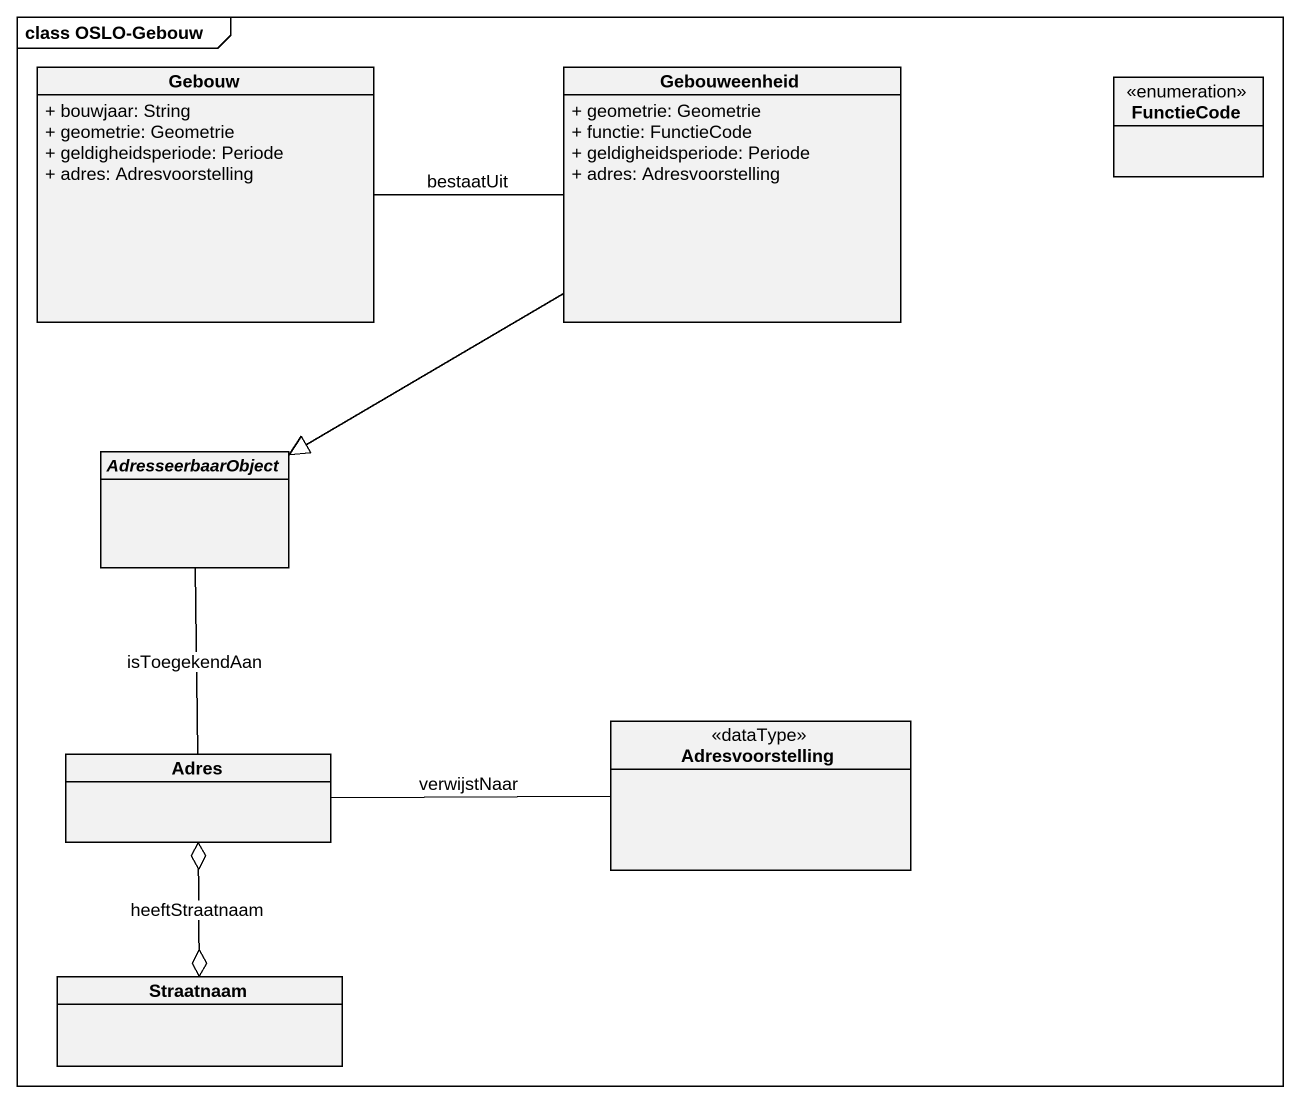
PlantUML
@startuml
mainframe class OSLO-Gebouw
hide circle
hide empty members
skinparam classAttributeIconSize 0
class Gebouw {
  + bouwjaar: String
  + geometrie: Geometrie
  + geldigheidsperiode: Periode
  + adres: Adresvoorstelling
}
class Gebouweenheid {
  + geometrie: Geometrie
  + functie: FunctieCode
  + geldigheidsperiode: Periode
  + adres: Adresvoorstelling
}
enum FunctieCode
abstract class AdresseerbaarObject
class Adres
class Adresvoorstelling <<dataType>>
class Straatnaam
Gebouweenheid -left- Gebouw : bestaatUit
Gebouweenheid -left-|> AdresseerbaarObject
Adres -up- AdresseerbaarObject : isToegekendAan
Adres o--o Straatnaam : heeftStraatnaam
Adresvoorstelling -left- Adres : verwijstNaar
@enduml
